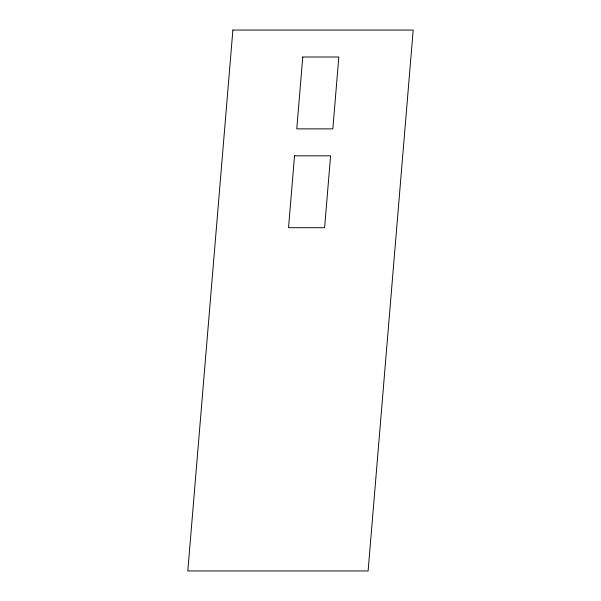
<?xml version="1.0" encoding="UTF-8"?>
<svg xmlns="http://www.w3.org/2000/svg" width="601" height="601" viewBox="0 0 601 601"><rect width="100%" height="100%" fill="white"/><g stroke="black" fill="none" stroke-linecap="round" stroke-linejoin="round"><path stroke-width="0.9" d="M232.887 30.05L187.812 570.95L368.113 570.95L413.188 30.05L232.887 30.05M294.528 155.824L288.54 227.696L324.6 227.696L330.588 155.824L294.528 155.824M302.761 57.005L296.774 128.869L332.834 128.869L338.821 57.005L302.761 57.005"/></g></svg>
